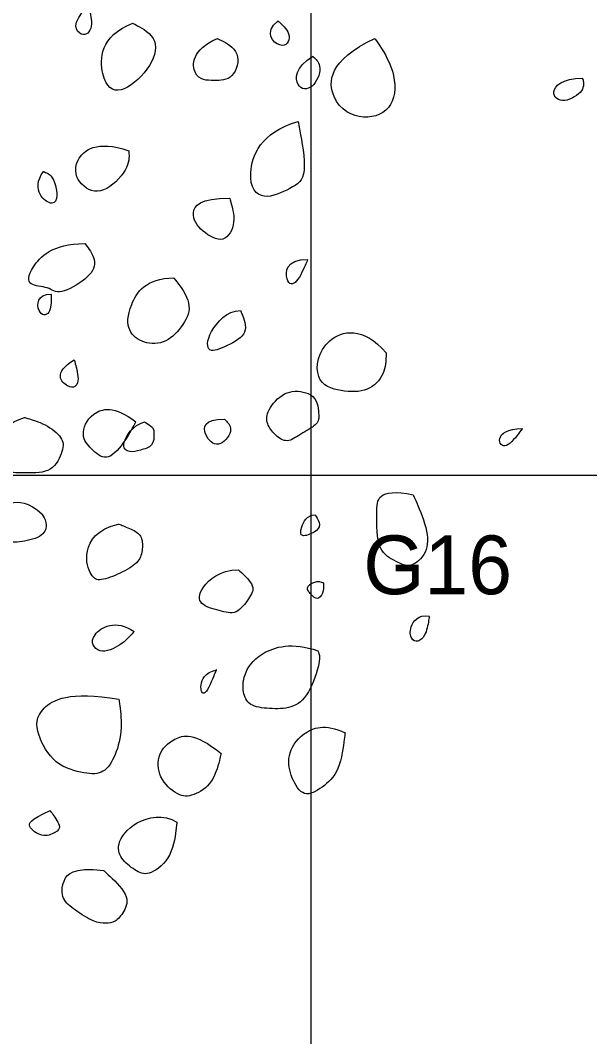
# Model space of a CAD drawing. Extents: x 1 to 19, y 16 to 23.5.
# Drawn here: x 10.753 to 11.237, y 20.522 to 21.387 of the extents above; entities that cross this region are included whole.
import ezdxf

# ---------------------------------------------------------------- set-up
doc = ezdxf.new("R2010")
doc.units = 0
for name, color, linetype in [('Cobbles n Brick', 7, 'Continuous'), ('Quadrat Boundary', 7, 'Continuous'), ('Quadrat IDs', 7, 'Continuous')]:
    doc.layers.add(name, color=color, linetype=linetype)

msp = doc.modelspace()

# ---------------------------------------------------------------- linework, layer by layer
at = {"layer": 'Cobbles n Brick'}
for points in [[(10.8108, 21.39935), (10.79503, 21.38358), (10.806, 21.36986), (10.8156, 21.38015), (10.8108, 21.39935), (10.8108, 21.39935), (10.8108, 21.39935)], [(10.84852, 21.38427), (10.8204, 21.37329), (10.8204, 21.33352), (10.83686, 21.32186), (10.86361, 21.34449), (10.87252, 21.37124), (10.84852, 21.38427), (10.84852, 21.38427), (10.84852, 21.38427)], [(10.97196, 21.38632), (10.95962, 21.37604), (10.97608, 21.35889), (10.98499, 21.37398), (10.97196, 21.38632), (10.97196, 21.38632), (10.97196, 21.38632)], [(10.92053, 21.37124), (10.89858, 21.36163), (10.89858, 21.33557), (10.91778, 21.33557), (10.93424, 21.33557), (10.94179, 21.36026), (10.92053, 21.37124), (10.92053, 21.37124), (10.92053, 21.37124)], [(11.05426, 21.37124), (11.01448, 21.35272), (11.01448, 21.315), (11.04534, 21.29991), (11.07209, 21.31157), (11.07209, 21.34449), (11.05426, 21.37124), (11.05426, 21.37124), (11.05426, 21.37124)], [(11.00145, 21.35615), (10.98636, 21.34655), (10.98636, 21.32734), (11.00214, 21.32734), (11.01037, 21.34792), (11.00145, 21.35615), (11.00145, 21.35615), (11.00145, 21.35615)], [(11.23072, 21.33743), (11.21314, 21.33743), (11.20102, 21.32409), (11.21496, 21.315), (11.23315, 21.32713), (11.23072, 21.33743), (11.23072, 21.33743), (11.23072, 21.33743)], [(10.98911, 21.3006), (10.95687, 21.29168), (10.94247, 21.24985), (10.95893, 21.23202), (10.98362, 21.24436), (10.99802, 21.25259), (10.98911, 21.3006), (10.98911, 21.3006), (10.98911, 21.3006)], [(10.84521, 21.2757), (10.81778, 21.2853), (10.79515, 21.26678), (10.80338, 21.24484), (10.82327, 21.23729), (10.8459, 21.26061), (10.84521, 21.2757), (10.84521, 21.2757), (10.84521, 21.2757)], [(10.77273, 21.25814), (10.76118, 21.24228), (10.78697, 21.21998), (10.78321, 21.25357), (10.77273, 21.25814), (10.77273, 21.25814), (10.77273, 21.25814)], [(10.93081, 21.23545), (10.90544, 21.23545), (10.89584, 21.22242), (10.90681, 21.20665), (10.9267, 21.19567), (10.93699, 21.21487), (10.93081, 21.23545), (10.93081, 21.23545), (10.93081, 21.23545)], [(10.80785, 21.19681), (10.77973, 21.19681), (10.75915, 21.1735), (10.75915, 21.16047), (10.77767, 21.16047), (10.78521, 21.15224), (10.81059, 21.16664), (10.8195, 21.18104), (10.80785, 21.19681), (10.80785, 21.19681), (10.80785, 21.19681)], [(10.99734, 21.18333), (10.97813, 21.18333), (10.97813, 21.16138), (10.98773, 21.16138), (10.99734, 21.18333), (10.99734, 21.18333), (10.99734, 21.18333)], [(10.88349, 21.16755), (10.85949, 21.16755), (10.84372, 21.14218), (10.84372, 21.12161), (10.85743, 21.11132), (10.87732, 21.11132), (10.89241, 21.12778), (10.89995, 21.14561), (10.88349, 21.16755), (10.88349, 21.16755), (10.88349, 21.16755)], [(10.77925, 21.15384), (10.76691, 21.15384), (10.76691, 21.13532), (10.77925, 21.13532), (10.77925, 21.15384), (10.77925, 21.15384), (10.77925, 21.15384)], [(10.94008, 21.13987), (10.92843, 21.13987), (10.91128, 21.11998), (10.91128, 21.10215), (10.92843, 21.10969), (10.94831, 21.11998), (10.94008, 21.13987), (10.94008, 21.13987), (10.94008, 21.13987)], [(11.06384, 21.1038), (11.04444, 21.12683), (11.00807, 21.11895), (11.0014, 21.07834), (11.02565, 21.07046), (11.04929, 21.07046), (11.06324, 21.08561), (11.06384, 21.1038), (11.06384, 21.1038), (11.06384, 21.1038)], [(10.79884, 21.09791), (10.78033, 21.08694), (10.79541, 21.07048), (10.80433, 21.07803), (10.79884, 21.09791), (10.79884, 21.09791), (10.79884, 21.09791)], [(11.00668, 21.04946), (11.00668, 21.06468), (10.99603, 21.07178), (10.97675, 21.07178), (10.96203, 21.05453), (10.96203, 21.04337), (10.96914, 21.03373), (10.97979, 21.02663), (10.99045, 21.03474), (11.00617, 21.04286), (11.00668, 21.04946), (11.00668, 21.04946), (11.00668, 21.04946)], [(10.85107, 21.04522), (10.8328, 21.05946), (10.81157, 21.05382), (10.80378, 21.03259), (10.81291, 21.02265), (10.82581, 21.01029), (10.84113, 21.02668), (10.85107, 21.04522), (10.85107, 21.04522), (10.85107, 21.04522)], [(10.75649, 21.04903), (10.73096, 21.04016), (10.73096, 21.01329), (10.74063, 21.00174), (10.75729, 21.00174), (10.78094, 21.00174), (10.7898, 21.02162), (10.7898, 21.03156), (10.77449, 21.04365), (10.75649, 21.04903), (10.75649, 21.04903), (10.75649, 21.04903)], [(10.92658, 21.04739), (10.90831, 21.04739), (10.90831, 21.03342), (10.92121, 21.02133), (10.93518, 21.03825), (10.92685, 21.04712), (10.92658, 21.04739), (10.92658, 21.04739), (10.92658, 21.04739)], [(10.85853, 21.04509), (10.84859, 21.0424), (10.83677, 21.02413), (10.84617, 21.01849), (10.8545, 21.02117), (10.86659, 21.02413), (10.86659, 21.03595), (10.86659, 21.04025), (10.85853, 21.04509), (10.85853, 21.04509), (10.85853, 21.04509)], [(11.17963, 21.03954), (11.16629, 21.03954), (11.15659, 21.03045), (11.16508, 21.02014), (11.17963, 21.03954), (11.17963, 21.03954), (11.17963, 21.03954)], [(11.08683, 20.98324), (11.05592, 20.9893), (11.05592, 20.96869), (11.05592, 20.93413), (11.0735, 20.92625), (11.0838, 20.92019), (11.09957, 20.93292), (11.09957, 20.95414), (11.08683, 20.98324), (11.08683, 20.98324), (11.08683, 20.98324)], [(10.77154, 20.96663), (10.75999, 20.97764), (10.74279, 20.97764), (10.73097, 20.96878), (10.73097, 20.95776), (10.73983, 20.94245), (10.75058, 20.94245), (10.77208, 20.94675), (10.77665, 20.95749), (10.77154, 20.96663), (10.77154, 20.96663), (10.77154, 20.96663)], [(11.00346, 20.96601), (10.99636, 20.96601), (10.99077, 20.95434), (10.99077, 20.94622), (11.00397, 20.9513), (11.00904, 20.95738), (11.00346, 20.96601), (11.00346, 20.96601), (11.00346, 20.96601)], [(10.83656, 20.9583), (10.81802, 20.95427), (10.80566, 20.93358), (10.81346, 20.91262), (10.82017, 20.9094), (10.83818, 20.91611), (10.85376, 20.92525), (10.85699, 20.93519), (10.85699, 20.94809), (10.84919, 20.95346), (10.83656, 20.9583), (10.83656, 20.9583), (10.83656, 20.9583)], [(10.9384, 20.91934), (10.92201, 20.91934), (10.90428, 20.90268), (10.90428, 20.88951), (10.92255, 20.88441), (10.93706, 20.88065), (10.94754, 20.89542), (10.95372, 20.9051), (10.9384, 20.91934), (10.9384, 20.91934), (10.9384, 20.91934)], [(11.01048, 20.90818), (11.00619, 20.91105), (10.9933, 20.9055), (11.00064, 20.89799), (11.00493, 20.89316), (11.01084, 20.89888), (11.01048, 20.90818), (11.01048, 20.90818), (11.01048, 20.90818)], [(10.84973, 20.86694), (10.83415, 20.87769), (10.80808, 20.86345), (10.81937, 20.84625), (10.83925, 20.85512), (10.84973, 20.86694), (10.84973, 20.86694), (10.84973, 20.86694)], [(11.10057, 20.88004), (11.09073, 20.88138), (11.08286, 20.86966), (11.08509, 20.86009), (11.09037, 20.85714), (11.09797, 20.86349), (11.10057, 20.88004), (11.10057, 20.88004), (11.10057, 20.88004)], [(11.00585, 20.85051), (10.98393, 20.85829), (10.95377, 20.84933), (10.94198, 20.82907), (10.94198, 20.81516), (10.94646, 20.80338), (10.96461, 20.80102), (10.9837, 20.80102), (10.99854, 20.8121), (11.00891, 20.84368), (11.00585, 20.85051), (11.00585, 20.85051), (11.00585, 20.85051)], [(10.91959, 20.83443), (10.90965, 20.83174), (10.90454, 20.82073), (10.90911, 20.80864), (10.91959, 20.83443), (10.91959, 20.83443), (10.91959, 20.83443)], [(10.83683, 20.80944), (10.79438, 20.81643), (10.76617, 20.80138), (10.76617, 20.78042), (10.78148, 20.75275), (10.80916, 20.74549), (10.82394, 20.74549), (10.83442, 20.76081), (10.84006, 20.78499), (10.83683, 20.80944), (10.83683, 20.80944), (10.83683, 20.80944)], [(11.02895, 20.78069), (11.01202, 20.78902), (10.9908, 20.78123), (10.97897, 20.76108), (10.983, 20.742), (10.99375, 20.7248), (11.0096, 20.73394), (11.02465, 20.7471), (11.02895, 20.78069), (11.02895, 20.78069), (11.02895, 20.78069)], [(10.92362, 20.76323), (10.90051, 20.78177), (10.88171, 20.77586), (10.86961, 20.7635), (10.86961, 20.74254), (10.88708, 20.72642), (10.89944, 20.72642), (10.91744, 20.73743), (10.92362, 20.76323), (10.92362, 20.76323), (10.92362, 20.76323)], [(10.77826, 20.71459), (10.76106, 20.70653), (10.75811, 20.70143), (10.77154, 20.69122), (10.78363, 20.69578), (10.78847, 20.70089), (10.77826, 20.71459), (10.77826, 20.71459), (10.77826, 20.71459)], [(10.886, 20.70465), (10.87472, 20.71191), (10.84812, 20.70626), (10.83361, 20.68477), (10.83925, 20.67241), (10.85215, 20.6622), (10.86263, 20.6587), (10.88278, 20.67509), (10.886, 20.70465), (10.886, 20.70465), (10.886, 20.70465)], [(10.82394, 20.66354), (10.79707, 20.66703), (10.78793, 20.65387), (10.78793, 20.63909), (10.79895, 20.63022), (10.81614, 20.61894), (10.82609, 20.61894), (10.83334, 20.61894), (10.8414, 20.62834), (10.84678, 20.64231), (10.82394, 20.66354), (10.82394, 20.66354), (10.82394, 20.66354)]]:
    msp.add_open_spline(points, degree=3, dxfattribs=at)
at = {"layer": 'Quadrat Boundary'}
msp.add_line((10, 21), (19, 21), dxfattribs=at)
msp.add_lwpolyline([(11, 16), (11, 23), (11, 23)], dxfattribs=at)

# ---------------------------------------------------------------- texts
at = {"layer": 'Quadrat IDs'}
msp.add_text('G16', height=0.05, dxfattribs=at).set_placement((11.04442, 20.8986))

doc.saveas('drawing.dxf')
